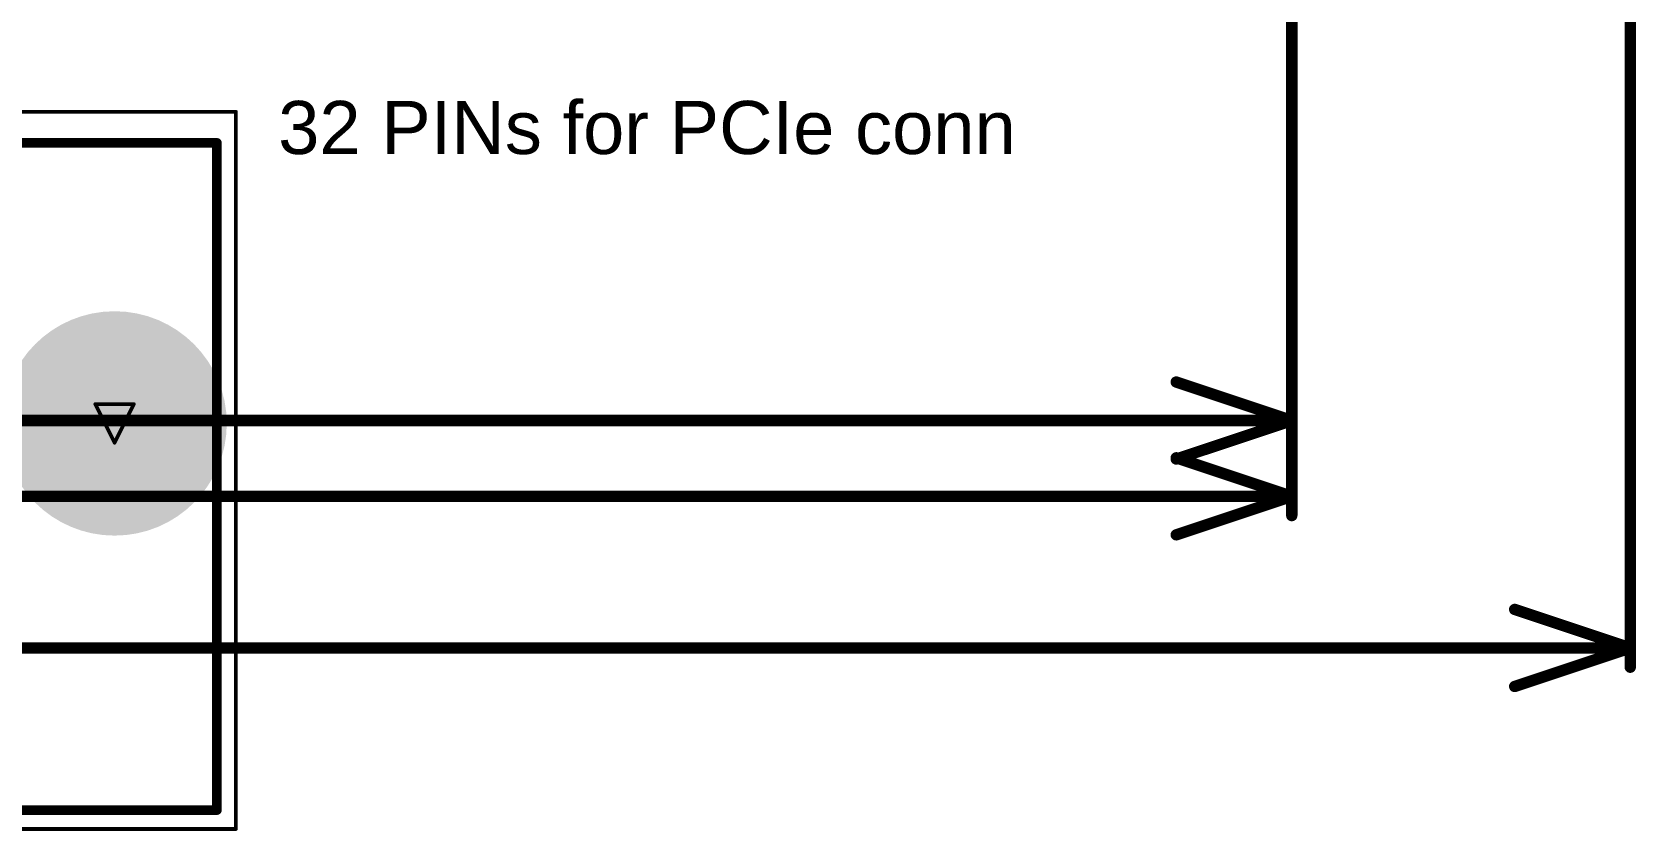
# Model space of a CAD drawing. Header units: inches. Extents: x -1.3 to 11.9, y -6.8 to 4.2.
# Drawn here: x 3.137 to 3.97, y -0.646 to -0.231 of the extents above; entities that cross this region are included whole.
import ezdxf

# ---------------------------------------------------------------- set-up
doc = ezdxf.new("R2010")
doc.units = ezdxf.units.IN
doc.header["$MEASUREMENT"] = 0
for name, color, linetype in [('02_GND1', 76, 'Continuous'), ('03_SIG1', 76, 'Continuous'), ('04_GND2', 16, 'Continuous'), ('05_SIG2', 156, 'Continuous'), ('06_GND3', 216, 'Continuous'), ('07_SIG3', 216, 'Continuous'), ('08_GND4', 136, 'Continuous'), ('09_PWR1', 136, 'Continuous'), ('10_PWR2', 136, 'Continuous'), ('11_GND5', 136, 'Continuous'), ('12_SIG4', 7, 'Continuous'), ('13_GND6', 136, 'Continuous'), ('14_SIG5', 136, 'Continuous'), ('15_GND7', 136, 'Continuous'), ('Board', 76, 'Continuous'), ('BOTTOM', 5, 'Continuous'), ('Bottom Solder', 6, 'Continuous'), ('FAB_DWG_INFO', 1, 'Continuous'), ('Mechanical 13', 56, 'Continuous'), ('Multi-Layer', 9, 'Continuous'), ('Pad Holes', 156, 'Continuous'), ('POT_INFO', 56, 'Continuous'), ('TOP', 1, 'Continuous'), ('Top Overlay', 2, 'Continuous'), ('Top Solder', 216, 'Continuous')]:
    doc.layers.add(name, color=color, linetype=linetype)
doc.styles.add('Arial', font='', dxfattribs={"height": 0.2})
doc.styles.get('Arial').set_extended_font_data('Arial')

# ---------------------------------------------------------------- blocks, each defined once
blk = doc.blocks.new('CONN_10018784_10201TLF_335')
at = {"layer": '02_GND1'}
h = blk.add_hatch(color=76, dxfattribs=at)
edge = h.paths.add_edge_path()
edge.add_arc((1.37008, -0.04921), 0.05826, 0, 360)
at = {"layer": '03_SIG1'}
h = blk.add_hatch(color=76, dxfattribs=at)
edge = h.paths.add_edge_path()
edge.add_arc((1.37008, -0.04921), 0.04626, 0, 360)
at = {"layer": '04_GND2'}
h = blk.add_hatch(color=16, dxfattribs=at)
edge = h.paths.add_edge_path()
edge.add_arc((1.37008, -0.04921), 0.05826, 0, 360)
at = {"layer": '05_SIG2'}
h = blk.add_hatch(color=156, dxfattribs=at)
edge = h.paths.add_edge_path()
edge.add_arc((1.37008, -0.04921), 0.04626, 0, 360)
at = {"layer": '06_GND3'}
h = blk.add_hatch(color=216, dxfattribs=at)
edge = h.paths.add_edge_path()
edge.add_arc((1.37008, -0.04921), 0.05826, 0, 360)
at = {"layer": '07_SIG3'}
h = blk.add_hatch(color=216, dxfattribs=at)
edge = h.paths.add_edge_path()
edge.add_arc((1.37008, -0.04921), 0.04626, 0, 360)
at = {"layer": '08_GND4'}
h = blk.add_hatch(color=136, dxfattribs=at)
edge = h.paths.add_edge_path()
edge.add_arc((1.37008, -0.04921), 0.05826, 0, 360)
at = {"layer": '09_PWR1'}
h = blk.add_hatch(color=136, dxfattribs=at)
edge = h.paths.add_edge_path()
edge.add_arc((1.37008, -0.04921), 0.05826, 0, 360)
at = {"layer": '10_PWR2'}
h = blk.add_hatch(color=136, dxfattribs=at)
edge = h.paths.add_edge_path()
edge.add_arc((1.37008, -0.04921), 0.05826, 0, 360)
at = {"layer": '11_GND5'}
h = blk.add_hatch(color=136, dxfattribs=at)
edge = h.paths.add_edge_path()
edge.add_arc((1.37008, -0.04921), 0.05826, 0, 360)
at = {"layer": '12_SIG4'}
h = blk.add_hatch(color=7, dxfattribs=at)
edge = h.paths.add_edge_path()
edge.add_arc((1.37008, -0.04921), 0.04626, 0, 360)
at = {"layer": '13_GND6'}
h = blk.add_hatch(color=136, dxfattribs=at)
edge = h.paths.add_edge_path()
edge.add_arc((1.37008, -0.04921), 0.05826, 0, 360)
at = {"layer": '14_SIG5'}
h = blk.add_hatch(color=136, dxfattribs=at)
edge = h.paths.add_edge_path()
edge.add_arc((1.37008, -0.04921), 0.04626, 0, 360)
at = {"layer": '15_GND7'}
h = blk.add_hatch(color=136, dxfattribs=at)
edge = h.paths.add_edge_path()
edge.add_arc((1.37008, -0.04921), 0.05826, 0, 360)
at = {"layer": 'BOTTOM'}
h = blk.add_hatch(color=5, dxfattribs=at)
edge = h.paths.add_edge_path()
edge.add_arc((1.37008, -0.04921), 0.04626, 0, 360)
at = {"layer": 'Bottom Solder'}
h = blk.add_hatch(color=6, dxfattribs=at)
edge = h.paths.add_edge_path()
edge.add_arc((1.37008, -0.04921), 0.05026, 0, 360)
at = {"layer": 'Multi-Layer'}
h = blk.add_hatch(color=9, dxfattribs=at)
edge = h.paths.add_edge_path()
edge.add_arc((1.37008, -0.04921), 0.04626, 0, 360)
at = {"layer": 'Pad Holes'}
h = blk.add_hatch(color=7, dxfattribs=at)
edge = h.paths.add_edge_path()
edge.add_arc((1.37008, -0.04921), 0.04626, 0, 360)
at = {"layer": 'TOP'}
h = blk.add_hatch(color=1, dxfattribs=at)
edge = h.paths.add_edge_path()
edge.add_arc((1.37008, -0.04921), 0.04626, 0, 360)
at = {"layer": 'Top Solder'}
h = blk.add_hatch(color=216, dxfattribs=at)
edge = h.paths.add_edge_path()
edge.add_arc((1.37008, -0.04921), 0.05026, 0, 360)
at = {"layer": 'Mechanical 13'}
for points in [[(-0.1122, 0.09646, 0.005, 0.005, 0), (1.42323, 0.09646, 0.005, 0.005, 0)], [(1.42323, -0.25, 0.005, 0.005, 0), (1.42323, 0.09646, 0.005, 0.005, 0)], [(-0.1122, -0.25, 0.005, 0.005, 0), (1.42323, -0.25, 0.005, 0.005, 0)]]:
    blk.add_lwpolyline(points, format="xyseb", dxfattribs=at)
for points in [[(1.42198, 0.09646, 0.0025, 0.0025, 1), (1.42448, 0.09646, 0.0025, 0.0025, 1)], [(1.42198, 0.09646, 0.0025, 0.0025, 1), (1.42448, 0.09646, 0.0025, 0.0025, 1)], [(1.42198, -0.25, 0.0025, 0.0025, 1), (1.42448, -0.25, 0.0025, 0.0025, 1)], [(1.42198, -0.25, 0.0025, 0.0025, 1), (1.42448, -0.25, 0.0025, 0.0025, 1)]]:
    blk.add_lwpolyline(points, format="xyseb", close=True, dxfattribs=at)
at = {"layer": 'POT_INFO'}
for points in [[(-0.12205, 0.1126, 0.00197, 0.00197, 0), (1.43307, 0.1126, 0.00197, 0.00197, 0)], [(1.43307, -0.25984, 0.00197, 0.00197, 0), (1.43307, 0.1126, 0.00197, 0.00197, 0)], [(-0.12205, -0.25984, 0.00197, 0.00197, 0), (1.43307, -0.25984, 0.00197, 0.00197, 0)]]:
    blk.add_lwpolyline(points, format="xyseb", dxfattribs=at)
for points in [[(1.43258, 0.1126, 0.000984, 0.000984, 1), (1.43356, 0.1126, 0.000984, 0.000984, 1)], [(1.43258, 0.1126, 0.000984, 0.000984, 1), (1.43356, 0.1126, 0.000984, 0.000984, 1)], [(1.43258, -0.25984, 0.000984, 0.000984, 1), (1.43356, -0.25984, 0.000984, 0.000984, 1)], [(1.43258, -0.25984, 0.000984, 0.000984, 1), (1.43356, -0.25984, 0.000984, 0.000984, 1)]]:
    blk.add_lwpolyline(points, format="xyseb", close=True, dxfattribs=at)
at = {"layer": 'Top Overlay'}
for points in [[(1.33268, 0.09646, 0.005, 0.005, 0), (1.42323, 0.09646, 0.005, 0.005, 0)], [(1.42323, -0.25, 0.005, 0.005, 0), (1.42323, 0.09646, 0.005, 0.005, 0)], [(-0.1122, -0.25, 0.005, 0.005, 0), (1.42323, -0.25, 0.005, 0.005, 0)]]:
    blk.add_lwpolyline(points, format="xyseb", dxfattribs=at)
for points in [[(1.33143, 0.09646, 0.0025, 0.0025, 1), (1.33393, 0.09646, 0.0025, 0.0025, 1)], [(1.42198, 0.09646, 0.0025, 0.0025, 1), (1.42448, 0.09646, 0.0025, 0.0025, 1)], [(1.42198, 0.09646, 0.0025, 0.0025, 1), (1.42448, 0.09646, 0.0025, 0.0025, 1)], [(1.42198, -0.25, 0.0025, 0.0025, 1), (1.42448, -0.25, 0.0025, 0.0025, 1)], [(1.42198, -0.25, 0.0025, 0.0025, 1), (1.42448, -0.25, 0.0025, 0.0025, 1)]]:
    blk.add_lwpolyline(points, format="xyseb", close=True, dxfattribs=at)

msp = doc.modelspace()

# ---------------------------------------------------------------- linework, layer by layer
at = {"layer": 'FAB_DWG_INFO'}
for points in [[(3.96702, -0.56118, 0.00591, 0.00591, 0), (3.96702, 3.15, 0.00591, 0.00591, 0)], [(3.79131, -0.48244, 0.00591, 0.00591, 0), (3.79131, 0.24285, 0.00591, 0.00591, 0)], [(3.79131, -0.44307, 0.00591, 0.00591, 0), (3.79131, -0.16697, 0.00591, 0.00591, 0)], [(3.73131, -0.41307, 0.00591, 0.00591, 0), (3.79131, -0.43307, 0.00591, 0.00591, 0)], [(3.17006, -0.42458, 0.002, 0.002, 0), (3.19006, -0.42458, 0.002, 0.002, 0)], [(3.17006, -0.42458, 0.002, 0.002, 0), (3.18006, -0.44458, 0.002, 0.002, 0)], [(3.18006, -0.44458, 0.002, 0.002, 0), (3.19006, -0.42458, 0.002, 0.002, 0)], [(2.0381, -0.43307, 0.00591, 0.00591, 0), (3.79131, -0.43307, 0.00591, 0.00591, 0)], [(3.73131, -0.45307, 0.00591, 0.00591, 0), (3.79131, -0.43307, 0.00591, 0.00591, 0)], [(3.73131, -0.45244, 0.00591, 0.00591, 0), (3.79131, -0.47244, 0.00591, 0.00591, 0)], [(2.0381, -0.47244, 0.00591, 0.00591, 0), (3.79131, -0.47244, 0.00591, 0.00591, 0)], [(3.73131, -0.49244, 0.00591, 0.00591, 0), (3.79131, -0.47244, 0.00591, 0.00591, 0)], [(3.90702, -0.53118, 0.00591, 0.00591, 0), (3.96702, -0.55118, 0.00591, 0.00591, 0)], [(2.14315, -0.55118, 0.00591, 0.00591, 0), (3.96702, -0.55118, 0.00591, 0.00591, 0)], [(3.90702, -0.57118, 0.00591, 0.00591, 0), (3.96702, -0.55118, 0.00591, 0.00591, 0)]]:
    msp.add_lwpolyline(points, format="xyseb", dxfattribs=at)
for points in [[(3.72983, -0.41307, 0.00295, 0.00295, 1), (3.73278, -0.41307, 0.00295, 0.00295, 1)], [(3.16956, -0.42458, 0.001, 0.001, 1), (3.17056, -0.42458, 0.001, 0.001, 1)], [(3.16956, -0.42458, 0.001, 0.001, 1), (3.17056, -0.42458, 0.001, 0.001, 1)], [(3.18956, -0.42458, 0.001, 0.001, 1), (3.19056, -0.42458, 0.001, 0.001, 1)], [(3.18956, -0.42458, 0.001, 0.001, 1), (3.19056, -0.42458, 0.001, 0.001, 1)], [(3.78983, -0.43307, 0.00295, 0.00295, 1), (3.79278, -0.43307, 0.00295, 0.00295, 1)], [(3.78983, -0.43307, 0.00295, 0.00295, 1), (3.79278, -0.43307, 0.00295, 0.00295, 1)], [(3.78983, -0.43307, 0.00295, 0.00295, 1), (3.79278, -0.43307, 0.00295, 0.00295, 1)], [(3.78983, -0.44307, 0.00295, 0.00295, 1), (3.79278, -0.44307, 0.00295, 0.00295, 1)], [(3.17956, -0.44458, 0.001, 0.001, 1), (3.18056, -0.44458, 0.001, 0.001, 1)], [(3.17956, -0.44458, 0.001, 0.001, 1), (3.18056, -0.44458, 0.001, 0.001, 1)], [(3.72983, -0.45244, 0.00295, 0.00295, 1), (3.73278, -0.45244, 0.00295, 0.00295, 1)], [(3.72983, -0.45307, 0.00295, 0.00295, 1), (3.73278, -0.45307, 0.00295, 0.00295, 1)], [(3.78983, -0.47244, 0.00295, 0.00295, 1), (3.79278, -0.47244, 0.00295, 0.00295, 1)], [(3.78983, -0.47244, 0.00295, 0.00295, 1), (3.79278, -0.47244, 0.00295, 0.00295, 1)], [(3.78983, -0.47244, 0.00295, 0.00295, 1), (3.79278, -0.47244, 0.00295, 0.00295, 1)], [(3.78983, -0.48244, 0.00295, 0.00295, 1), (3.79278, -0.48244, 0.00295, 0.00295, 1)], [(3.72983, -0.49244, 0.00295, 0.00295, 1), (3.73278, -0.49244, 0.00295, 0.00295, 1)], [(3.90555, -0.53118, 0.00295, 0.00295, 1), (3.9085, -0.53118, 0.00295, 0.00295, 1)], [(3.96555, -0.55118, 0.00295, 0.00295, 1), (3.9685, -0.55118, 0.00295, 0.00295, 1)], [(3.96555, -0.55118, 0.00295, 0.00295, 1), (3.9685, -0.55118, 0.00295, 0.00295, 1)], [(3.96555, -0.55118, 0.00295, 0.00295, 1), (3.9685, -0.55118, 0.00295, 0.00295, 1)], [(3.96555, -0.56118, 0.00295, 0.00295, 1), (3.9685, -0.56118, 0.00295, 0.00295, 1)], [(3.90555, -0.57118, 0.00295, 0.00295, 1), (3.9085, -0.57118, 0.00295, 0.00295, 1)]]:
    msp.add_lwpolyline(points, format="xyseb", close=True, dxfattribs=at)

# ---------------------------------------------------------------- block references
msp.add_blockref('CONN_10018784_10201TLF_335', (1.80998, -0.38537))

# ---------------------------------------------------------------- texts
at = {"layer": 'Board', "style": 'Arial'}
msp.add_text('32 PINs for PCIe conn', height=0.0275591, dxfattribs=at).set_placement((3.265, -0.29468))

doc.saveas('drawing.dxf')
